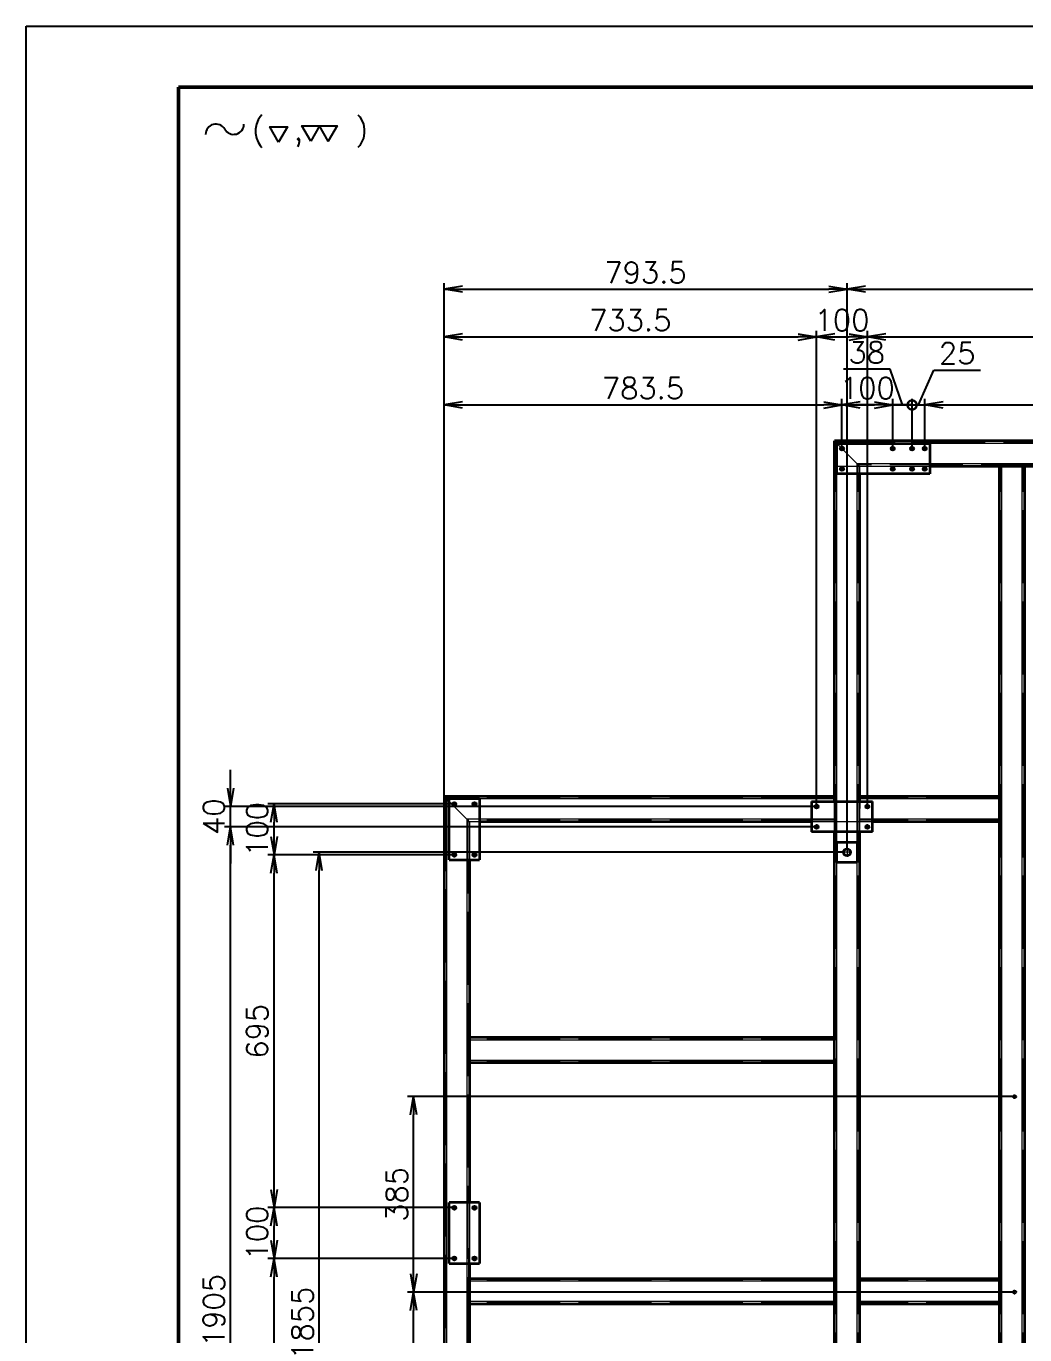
# Model space of a CAD drawing. Header units: millimetres. Extents: x -73083 to 81340, y -6859 to 6812.
# Drawn here: x -46427 to -44461, y -4388 to -1810 of the extents above; entities that cross this region are included whole.
import ezdxf

# ---------------------------------------------------------------- set-up
doc = ezdxf.new("R2010")
doc.units = ezdxf.units.MM
for name, pattern in [('AM_ISO02W050', [7.5, 6, -1.5]), ('AM_ISO08W050', [18, 12, -1.5, 3, -1.5]), ('DASHDOT', [18.5, 12, -3, 0.5, -3]), ('DASHED', [15, 12, -3])]:
    doc.linetypes.add(name, pattern=pattern)
doc.layers.add('A3', color=7, linetype='Continuous', plot=False)
for name, color, linetype, lineweight in [('AM_7', 2, 'AM_ISO08W050', 25), ('AM_HID', 1, 'AM_ISO02W050', 25), ('AM_VIS', 7, 'Continuous', 50)]:
    doc.layers.add(name, color=color, linetype=linetype, lineweight=lineweight)
doc.layers.add('title_frame', color=7, linetype='Continuous')
doc.layers.add('word_dim', color=253, linetype='Continuous')
doc.styles.get("Standard").update_dxf_attribs({"font": 'romans.shx', "bigfont": 'bigfont.shx'})
doc.dimstyles.new('STANDARD1-12', dxfattribs={"dimscale": 12, "dimtxt": 3.5, "dimasz": 3, "dimexe": 1, "dimexo": 0, "dimgap": 1, "dimtad": 3, "dimdec": 1, "dimdsep": 46, "dimtxsty": 'Standard', "dimblk1": 'OPEN', "dimblk2": 'OPEN', "dimsah": 1, "dimcen": 0, "dimclrd": 256, "dimclre": 256, "dimclrt": 3, "dimadec": 0, "dimazin": 0, "dimtfac": 1, "dimtdec": 1, "dimtmove": 0, "dimatfit": 3, "dimldrblk": 'OPEN', "dimfxl": 0, "dimtolj": 1, "dimtzin": 0, "dimarcsym": 0})

# ---------------------------------------------------------------- blocks, each defined once
blk = doc.blocks.new('_Open')
at = {"color": 0, "lineweight": -2}
for p, q in [((-1, 0.167), (0, 0)), ((-1, -0.167), (0, 0)), ((0, 0), (-1, 0))]:
    blk.add_line(p, q, dxfattribs=at)
blk = doc.blocks.new('*D410')
at = {"layer": 'DEFPOINTS', "color": 0, "ltscale": 2}
for p in [(-45939.3, -4237.1), (-45588.8, -4237.1), (-45588.8, -5147.1)]:
    blk.add_point(p, dxfattribs=at)
at = {"layer": 'word_dim', "lineweight": -2, "ltscale": 2}
for p, q in [((-45588.8, -4237.1), (-45951.3, -4237.1)), ((-45939.3, -5111.1), (-45939.3, -4273.1)), ((-45588.8, -5147.1), (-45951.3, -5147.1))]:
    blk.add_line(p, q, dxfattribs=at)
at = {"layer": 'word_dim', "lineweight": -2, "ltscale": 2, "xscale": 36, "yscale": 36, "zscale": 36}
for p, rotation in [((-45939.3, -4237.1), 90), ((-45939.3, -5147.1), 270)]:
    blk.add_blockref('_Open', p, dxfattribs=dict(at, rotation=rotation))
at = {"layer": 'word_dim', "color": 3, "ltscale": 2, "insert": (-45972.3, -4692.1), "char_height": 42, "attachment_point": 5, "rotation": 90}
blk.add_mtext('\\A1;910', dxfattribs=at)
blk = doc.blocks.new('*D411')
at = {"layer": 'DEFPOINTS', "color": 0, "ltscale": 2}
for p in [(-45939.3, -4137.1), (-45588.5, -4137.1), (-45588.8, -4237.1)]:
    blk.add_point(p, dxfattribs=at)
at = {"layer": 'word_dim', "lineweight": -2, "ltscale": 2}
for p, q in [((-45588.5, -4137.1), (-45951.3, -4137.1)), ((-45939.3, -4201.1), (-45939.3, -4173.1)), ((-45588.8, -4237.1), (-45951.3, -4237.1))]:
    blk.add_line(p, q, dxfattribs=at)
at = {"layer": 'word_dim', "lineweight": -2, "ltscale": 2, "xscale": 36, "yscale": 36, "zscale": 36}
for p, rotation in [((-45939.3, -4137.1), 90), ((-45939.3, -4237.1), 270)]:
    blk.add_blockref('_Open', p, dxfattribs=dict(at, rotation=rotation))
at = {"layer": 'word_dim', "color": 3, "ltscale": 2, "insert": (-45972.3, -4187.1), "char_height": 42, "attachment_point": 5, "rotation": 90}
blk.add_mtext('\\A1;100', dxfattribs=at)
blk = doc.blocks.new('*D412')
at = {"layer": 'DEFPOINTS', "color": 0, "ltscale": 2}
for p in [(-45939.3, -3442.1), (-45588.8, -3442.1), (-45588.8, -4137.1)]:
    blk.add_point(p, dxfattribs=at)
at = {"layer": 'word_dim', "lineweight": -2, "ltscale": 2}
for p, q in [((-45588.8, -3442.1), (-45951.3, -3442.1)), ((-45939.3, -4101.1), (-45939.3, -3478.1)), ((-45588.8, -4137.1), (-45951.3, -4137.1))]:
    blk.add_line(p, q, dxfattribs=at)
at = {"layer": 'word_dim', "lineweight": -2, "ltscale": 2, "xscale": 36, "yscale": 36, "zscale": 36}
for p, rotation in [((-45939.3, -3442.1), 90), ((-45939.3, -4137.1), 270)]:
    blk.add_blockref('_Open', p, dxfattribs=dict(at, rotation=rotation))
at = {"layer": 'word_dim', "color": 3, "ltscale": 2, "insert": (-45972.3, -3789.6), "char_height": 42, "attachment_point": 5, "rotation": 90}
blk.add_mtext('\\A1;695', dxfattribs=at)
blk = doc.blocks.new('*D413')
at = {"layer": 'DEFPOINTS', "color": 0, "ltscale": 2}
for p in [(-45939.3, -3342.1), (-45588.8, -3342.1), (-45588.8, -3442.1)]:
    blk.add_point(p, dxfattribs=at)
at = {"layer": 'word_dim', "lineweight": -2, "ltscale": 2}
for p, q in [((-45588.8, -3342.1), (-45951.3, -3342.1)), ((-45939.3, -3406.1), (-45939.3, -3378.1)), ((-45588.8, -3442.1), (-45951.3, -3442.1))]:
    blk.add_line(p, q, dxfattribs=at)
at = {"layer": 'word_dim', "lineweight": -2, "ltscale": 2, "xscale": 36, "yscale": 36, "zscale": 36}
for p, rotation in [((-45939.3, -3342.1), 90), ((-45939.3, -3442.1), 270)]:
    blk.add_blockref('_Open', p, dxfattribs=dict(at, rotation=rotation))
at = {"layer": 'word_dim', "color": 3, "ltscale": 2, "insert": (-45972.3, -3392.1), "char_height": 42, "attachment_point": 5, "rotation": 90}
blk.add_mtext('\\A1;100', dxfattribs=at)
blk = doc.blocks.new('*D414')
at = {"layer": 'DEFPOINTS', "color": 0, "ltscale": 2}
for p in [(-46024.8, -3387.1), (-44875.3, -3387.1), (-45604.5, -5292.1)]:
    blk.add_point(p, dxfattribs=at)
at = {"layer": 'word_dim', "lineweight": -2, "ltscale": 2}
for p, q in [((-44875.3, -3387.1), (-46036.8, -3387.1)), ((-46024.8, -5256.1), (-46024.8, -3423.1)), ((-45604.5, -5292.1), (-46036.8, -5292.1))]:
    blk.add_line(p, q, dxfattribs=at)
at = {"layer": 'word_dim', "lineweight": -2, "ltscale": 2, "xscale": 36, "yscale": 36, "zscale": 36}
for p, rotation in [((-46024.8, -3387.1), 90), ((-46024.8, -5292.1), 270)]:
    blk.add_blockref('_Open', p, dxfattribs=dict(at, rotation=rotation))
at = {"layer": 'word_dim', "color": 3, "ltscale": 2, "insert": (-46057.8, -4339.6), "char_height": 42, "attachment_point": 5, "rotation": 90}
blk.add_mtext('\\A1;1905', dxfattribs=at)
blk = doc.blocks.new('*D415')
at = {"layer": 'DEFPOINTS', "color": 0, "ltscale": 2}
for p in [(-46024.8, -3347.1), (-44875.3, -3347.1), (-44875.3, -3387.1)]:
    blk.add_point(p, dxfattribs=at)
at = {"layer": 'word_dim', "lineweight": -2, "ltscale": 2}
for p, q in [((-46024.8, -3311.1), (-46024.8, -3275.1)), ((-44875.3, -3347.1), (-46036.8, -3347.1)), ((-46024.8, -3387.1), (-46024.8, -3347.1)), ((-44875.3, -3387.1), (-46036.8, -3387.1)), ((-46024.8, -3423.1), (-46024.8, -3459.1))]:
    blk.add_line(p, q, dxfattribs=at)
at = {"layer": 'word_dim', "lineweight": -2, "ltscale": 2, "xscale": 36, "yscale": 36, "zscale": 36}
for p, rotation in [((-46024.8, -3347.1), 270), ((-46024.8, -3387.1), 90)]:
    blk.add_blockref('_Open', p, dxfattribs=dict(at, rotation=rotation))
at = {"layer": 'word_dim', "color": 3, "ltscale": 2, "insert": (-46057.8, -3367.1), "char_height": 42, "attachment_point": 5, "rotation": 90}
blk.add_mtext('\\A1;40', dxfattribs=at)
blk = doc.blocks.new('*D416')
at = {"layer": 'DEFPOINTS', "color": 0, "ltscale": 2}
for p in [(-44871, -2422.3), (-45604.5, -3327.2), (-44871, -3342.9)]:
    blk.add_point(p, dxfattribs=at)
at = {"layer": 'word_dim', "lineweight": -2, "ltscale": 2}
for p, q in [((-45604.5, -3327.2), (-45604.5, -2410.3)), ((-45568.5, -2422.3), (-44907, -2422.3)), ((-44871, -3342.9), (-44871, -2410.3))]:
    blk.add_line(p, q, dxfattribs=at)
at = {"layer": 'word_dim', "lineweight": -2, "ltscale": 2, "xscale": 36, "yscale": 36, "zscale": 36, "rotation": 180}
blk.add_blockref('_Open', (-45604.5, -2422.3), dxfattribs=at)
at = {"layer": 'word_dim', "lineweight": -2, "ltscale": 2, "xscale": 36, "yscale": 36, "zscale": 36}
blk.add_blockref('_Open', (-44871, -2422.3), dxfattribs=at)
at = {"layer": 'word_dim', "color": 3, "ltscale": 2, "insert": (-45237.8, -2389.3), "char_height": 42, "attachment_point": 5}
blk.add_mtext('\\A1;733.5', dxfattribs=at)
blk = doc.blocks.new('*D417')
at = {"layer": 'DEFPOINTS', "color": 0, "ltscale": 2}
for p in [(-44771, -2422.3), (-44871, -3342.9), (-44771, -3342.9)]:
    blk.add_point(p, dxfattribs=at)
at = {"layer": 'word_dim', "lineweight": -2, "ltscale": 2}
for p, q in [((-44871, -3342.9), (-44871, -2410.3)), ((-44835, -2422.3), (-44807, -2422.3)), ((-44771, -3342.9), (-44771, -2410.3))]:
    blk.add_line(p, q, dxfattribs=at)
at = {"layer": 'word_dim', "lineweight": -2, "ltscale": 2, "xscale": 36, "yscale": 36, "zscale": 36, "rotation": 180}
blk.add_blockref('_Open', (-44871, -2422.3), dxfattribs=at)
at = {"layer": 'word_dim', "lineweight": -2, "ltscale": 2, "xscale": 36, "yscale": 36, "zscale": 36}
blk.add_blockref('_Open', (-44771, -2422.3), dxfattribs=at)
at = {"layer": 'word_dim', "color": 3, "ltscale": 2, "insert": (-44821, -2389.3), "char_height": 42, "attachment_point": 5}
blk.add_mtext('\\A1;100', dxfattribs=at)
blk = doc.blocks.new('*D418')
at = {"layer": 'DEFPOINTS', "color": 0, "ltscale": 2}
for p in [(-42441, -2422.3), (-44771, -3342.9), (-42441, -3342.8)]:
    blk.add_point(p, dxfattribs=at)
at = {"layer": 'word_dim', "lineweight": -2, "ltscale": 2}
for p, q in [((-44771, -3342.9), (-44771, -2410.3)), ((-44735, -2422.3), (-42477, -2422.3)), ((-42441, -3342.8), (-42441, -2410.3))]:
    blk.add_line(p, q, dxfattribs=at)
at = {"layer": 'word_dim', "lineweight": -2, "ltscale": 2, "xscale": 36, "yscale": 36, "zscale": 36, "rotation": 180}
blk.add_blockref('_Open', (-44771, -2422.3), dxfattribs=at)
at = {"layer": 'word_dim', "lineweight": -2, "ltscale": 2, "xscale": 36, "yscale": 36, "zscale": 36}
blk.add_blockref('_Open', (-42441, -2422.3), dxfattribs=at)
at = {"layer": 'word_dim', "color": 3, "ltscale": 2, "insert": (-43606, -2389.3), "char_height": 42, "attachment_point": 5}
blk.add_mtext('\\A1;2330', dxfattribs=at)
blk = doc.blocks.new('*D420')
at = {"layer": 'DEFPOINTS', "color": 0, "ltscale": 2}
for p in [(-44821, -2556.3), (-44821, -2637.9), (-45604.5, -3327.2)]:
    blk.add_point(p, dxfattribs=at)
at = {"layer": 'word_dim', "lineweight": -2, "ltscale": 2}
for p, q in [((-45604.5, -3327.2), (-45604.5, -2544.3)), ((-44821, -2637.9), (-44821, -2544.3)), ((-45568.5, -2556.3), (-44857, -2556.3))]:
    blk.add_line(p, q, dxfattribs=at)
at = {"layer": 'word_dim', "lineweight": -2, "ltscale": 2, "xscale": 36, "yscale": 36, "zscale": 36, "rotation": 180}
blk.add_blockref('_Open', (-45604.5, -2556.3), dxfattribs=at)
at = {"layer": 'word_dim', "lineweight": -2, "ltscale": 2, "xscale": 36, "yscale": 36, "zscale": 36}
blk.add_blockref('_Open', (-44821, -2556.3), dxfattribs=at)
at = {"layer": 'word_dim', "color": 3, "ltscale": 2, "insert": (-45212.8, -2523.3), "char_height": 42, "attachment_point": 5}
blk.add_mtext('\\A1;783.5', dxfattribs=at)
blk = doc.blocks.new('*D421')
at = {"layer": 'DEFPOINTS', "color": 0, "ltscale": 2}
for p in [(-44721, -2556.3), (-44821, -2637.9), (-44721, -2637.9)]:
    blk.add_point(p, dxfattribs=at)
at = {"layer": 'word_dim', "lineweight": -2, "ltscale": 2}
for p, q in [((-44821, -2637.9), (-44821, -2544.3)), ((-44721, -2637.9), (-44721, -2544.3)), ((-44785, -2556.3), (-44757, -2556.3))]:
    blk.add_line(p, q, dxfattribs=at)
at = {"layer": 'word_dim', "lineweight": -2, "ltscale": 2, "xscale": 36, "yscale": 36, "zscale": 36, "rotation": 180}
blk.add_blockref('_Open', (-44821, -2556.3), dxfattribs=at)
at = {"layer": 'word_dim', "lineweight": -2, "ltscale": 2, "xscale": 36, "yscale": 36, "zscale": 36}
blk.add_blockref('_Open', (-44721, -2556.3), dxfattribs=at)
at = {"layer": 'word_dim', "color": 3, "ltscale": 2, "insert": (-44771, -2523.3), "char_height": 42, "attachment_point": 5}
blk.add_mtext('\\A1;100', dxfattribs=at)
blk = doc.blocks.new('_DotSmall')
at = {"color": 0, "linetype": 'ByBlock', "const_width": 0.5}
blk.add_lwpolyline([(-0.0625, 0, 1), (0.0625, 0, 1)], format="xyb", close=True, dxfattribs=at)
blk = doc.blocks.new('*D422')
at = {"layer": 'DEFPOINTS', "color": 0, "ltscale": 2}
for p in [(-44683, -2556.3), (-44721, -2637.9), (-44683, -2637.9)]:
    blk.add_point(p, dxfattribs=at)
at = {"layer": 'word_dim', "lineweight": -2, "ltscale": 2}
for p, q in [((-44726.3, -2486), (-44818.3, -2486)), ((-44702, -2556.3), (-44726.3, -2486)), ((-44721, -2637.9), (-44721, -2544.3)), ((-44683, -2637.9), (-44683, -2544.3)), ((-44757, -2556.3), (-44793, -2556.3)), ((-44721, -2556.3), (-44683, -2556.3)), ((-44721, -2556.3), (-44683, -2556.3)), ((-44683, -2556.3), (-44647, -2556.3))]:
    blk.add_line(p, q, dxfattribs=at)
at = {"layer": 'word_dim', "lineweight": -2, "ltscale": 2, "xscale": 36, "yscale": 36, "zscale": 36}
blk.add_blockref('_Open', (-44721, -2556.3), dxfattribs=at)
at = {"layer": 'word_dim', "lineweight": -2, "ltscale": 2, "xscale": 36, "yscale": 36, "zscale": 36, "rotation": 180}
blk.add_blockref('_DotSmall', (-44683, -2556.3), dxfattribs=at)
at = {"layer": 'word_dim', "color": 3, "ltscale": 2, "insert": (-44772.3, -2453), "char_height": 42, "attachment_point": 5}
blk.add_mtext('\\A1;38', dxfattribs=at)
blk = doc.blocks.new('*D423')
at = {"layer": 'DEFPOINTS', "color": 0, "ltscale": 2}
for p in [(-44658, -2556.3), (-44683, -2637.9), (-44658, -2637.9)]:
    blk.add_point(p, dxfattribs=at)
at = {"layer": 'word_dim', "lineweight": -2, "ltscale": 2}
for p, q in [((-44670.5, -2556.3), (-44640.1, -2487.5)), ((-44640.1, -2487.5), (-44548.1, -2487.5)), ((-44683, -2637.9), (-44683, -2544.3)), ((-44658, -2637.9), (-44658, -2544.3)), ((-44683, -2556.3), (-44719, -2556.3)), ((-44683, -2556.3), (-44658, -2556.3)), ((-44683, -2556.3), (-44658, -2556.3)), ((-44622, -2556.3), (-44586, -2556.3))]:
    blk.add_line(p, q, dxfattribs=at)
at = {"layer": 'word_dim', "lineweight": -2, "ltscale": 2, "xscale": 36, "yscale": 36, "zscale": 36}
blk.add_blockref('_DotSmall', (-44683, -2556.3), dxfattribs=at)
at = {"layer": 'word_dim', "lineweight": -2, "ltscale": 2, "xscale": 36, "yscale": 36, "zscale": 36, "rotation": 180}
blk.add_blockref('_Open', (-44658, -2556.3), dxfattribs=at)
at = {"layer": 'word_dim', "color": 3, "ltscale": 2, "insert": (-44594.1, -2454.5), "char_height": 42, "attachment_point": 5}
blk.add_mtext('\\A1;25', dxfattribs=at)
blk = doc.blocks.new('*D424')
at = {"layer": 'DEFPOINTS', "color": 0, "ltscale": 2}
for p in [(-44078, -2556.3), (-44658, -2637.9), (-44078, -2637.8)]:
    blk.add_point(p, dxfattribs=at)
at = {"layer": 'word_dim', "lineweight": -2, "ltscale": 2}
for p, q in [((-44658, -2637.9), (-44658, -2544.3)), ((-44078, -2637.8), (-44078, -2544.3)), ((-44622, -2556.3), (-44114, -2556.3))]:
    blk.add_line(p, q, dxfattribs=at)
at = {"layer": 'word_dim', "lineweight": -2, "ltscale": 2, "xscale": 36, "yscale": 36, "zscale": 36, "rotation": 180}
blk.add_blockref('_Open', (-44658, -2556.3), dxfattribs=at)
at = {"layer": 'word_dim', "lineweight": -2, "ltscale": 2, "xscale": 36, "yscale": 36, "zscale": 36}
blk.add_blockref('_Open', (-44078, -2556.3), dxfattribs=at)
at = {"layer": 'word_dim', "color": 3, "ltscale": 2, "insert": (-44368, -2523.3), "char_height": 42, "attachment_point": 5}
blk.add_mtext('\\A1;580', dxfattribs=at)
blk = doc.blocks.new('*D808')
at = {"layer": 'DEFPOINTS', "color": 0, "linetype": 'Continuous', "ltscale": 2}
for p in [(-45850.2, -3437.1), (-44820, -3437.1), (-45604.5, -5292.1)]:
    blk.add_point(p, dxfattribs=at)
at = {"layer": 'word_dim', "linetype": 'Continuous', "lineweight": -2, "ltscale": 2}
for p, q in [((-44820, -3437.1), (-45862.2, -3437.1)), ((-45850.2, -5256.1), (-45850.2, -3473.1)), ((-45604.5, -5292.1), (-45862.2, -5292.1))]:
    blk.add_line(p, q, dxfattribs=at)
at = {"layer": 'word_dim', "linetype": 'Continuous', "lineweight": -2, "ltscale": 2, "xscale": 36, "yscale": 36, "zscale": 36}
for p, rotation in [((-45850.2, -3437.1), 90), ((-45850.2, -5292.1), 270)]:
    blk.add_blockref('_Open', p, dxfattribs=dict(at, rotation=rotation))
at = {"layer": 'word_dim', "color": 3, "linetype": 'Continuous', "ltscale": 2, "insert": (-45883.2, -4364.6), "char_height": 42, "attachment_point": 5, "rotation": 90}
blk.add_mtext('\\A1;1855', dxfattribs=at)
blk = doc.blocks.new('*D809')
at = {"layer": 'DEFPOINTS', "color": 0, "linetype": 'Continuous', "ltscale": 2}
for p in [(-44811, -2328.1), (-45604.5, -3327.2), (-44811, -3428.2)]:
    blk.add_point(p, dxfattribs=at)
at = {"layer": 'word_dim', "linetype": 'Continuous', "lineweight": -2, "ltscale": 2}
for p, q in [((-45604.5, -3327.2), (-45604.5, -2316.1)), ((-44811, -3428.2), (-44811, -2316.1)), ((-45568.5, -2328.1), (-44847, -2328.1))]:
    blk.add_line(p, q, dxfattribs=at)
at = {"layer": 'word_dim', "linetype": 'Continuous', "lineweight": -2, "ltscale": 2, "xscale": 36, "yscale": 36, "zscale": 36, "rotation": 180}
blk.add_blockref('_Open', (-45604.5, -2328.1), dxfattribs=at)
at = {"layer": 'word_dim', "linetype": 'Continuous', "lineweight": -2, "ltscale": 2, "xscale": 36, "yscale": 36, "zscale": 36}
blk.add_blockref('_Open', (-44811, -2328.1), dxfattribs=at)
at = {"layer": 'word_dim', "color": 3, "linetype": 'Continuous', "ltscale": 2, "insert": (-45207.8, -2295.1), "char_height": 42, "attachment_point": 5}
blk.add_mtext('\\A1;793.5', dxfattribs=at)
blk = doc.blocks.new('*D810')
at = {"layer": 'DEFPOINTS', "color": 0, "linetype": 'Continuous', "ltscale": 2}
for p in [(-42401, -2328.1), (-44811, -3428.2), (-42401, -3428.2)]:
    blk.add_point(p, dxfattribs=at)
at = {"layer": 'word_dim', "linetype": 'Continuous', "lineweight": -2, "ltscale": 2}
for p, q in [((-44811, -3428.2), (-44811, -2316.1)), ((-42401, -3428.2), (-42401, -2316.1)), ((-44775, -2328.1), (-42437, -2328.1))]:
    blk.add_line(p, q, dxfattribs=at)
at = {"layer": 'word_dim', "linetype": 'Continuous', "lineweight": -2, "ltscale": 2, "xscale": 36, "yscale": 36, "zscale": 36, "rotation": 180}
blk.add_blockref('_Open', (-44811, -2328.1), dxfattribs=at)
at = {"layer": 'word_dim', "linetype": 'Continuous', "lineweight": -2, "ltscale": 2, "xscale": 36, "yscale": 36, "zscale": 36}
blk.add_blockref('_Open', (-42401, -2328.1), dxfattribs=at)
at = {"layer": 'word_dim', "color": 3, "linetype": 'Continuous', "ltscale": 2, "insert": (-43606, -2295.1), "char_height": 42, "attachment_point": 5}
blk.add_mtext('\\A1;2410', dxfattribs=at)
blk = doc.blocks.new('shiage0')
at = {"layer": 'word_dim', "color": 3, "linetype": 'Continuous'}
for centre, start, end in [((1.69, 0), 30, 180), ((4.61, 1.69), 210, 0)]:
    blk.add_arc(centre, 1.69, start, end, dxfattribs=at)
blk = doc.blocks.new('11')
at = {"layer": 'title_frame', "color": 3, "linetype": 'Continuous'}
for points in [[(15.1, 3.38), (13.66, 5.88), (16.55, 5.88)], [(20.38, 3.57), (18.93, 6.07), (24.71, 6.07), (23.27, 3.57), (21.82, 6.07)]]:
    blk.add_lwpolyline(points, close=True, dxfattribs=at)
blk.add_blockref('shiage0', (3.13, 4.67), dxfattribs=at)
blk.add_text('(  ,   )', height=3.5, dxfattribs=at).set_placement((10.71, 3.7))
blk = doc.blocks.new('*D1101')
at = {"layer": 'DEFPOINTS', "color": 0, "linetype": 'Continuous', "ltscale": 2}
for p in [(-45664.4, -4303.4), (-44484.2, -4303.4), (-44484.2, -4688.4)]:
    blk.add_point(p, dxfattribs=at)
at = {"layer": 'word_dim', "lineweight": -2, "ltscale": 2}
for p, q in [((-44484.2, -4303.4), (-45676.4, -4303.4)), ((-45664.4, -4652.4), (-45664.4, -4339.4)), ((-44484.2, -4688.4), (-45676.4, -4688.4))]:
    blk.add_line(p, q, dxfattribs=at)
at = {"layer": 'word_dim', "linetype": 'Continuous', "lineweight": -2, "ltscale": 2, "xscale": 36, "yscale": 36, "zscale": 36}
for p, rotation in [((-45664.4, -4303.4), 90), ((-45664.4, -4688.4), 270)]:
    blk.add_blockref('_Open', p, dxfattribs=dict(at, rotation=rotation))
at = {"layer": 'word_dim', "color": 3, "linetype": 'Continuous', "ltscale": 2, "insert": (-45697.4, -4495.9), "char_height": 42, "attachment_point": 5, "rotation": 90}
blk.add_mtext('\\A1;385', dxfattribs=at)
blk = doc.blocks.new('*D1102')
at = {"layer": 'DEFPOINTS', "color": 0, "linetype": 'Continuous', "ltscale": 2}
for p in [(-45664.4, -3918.4), (-44484.2, -3918.4), (-44484.2, -4303.4)]:
    blk.add_point(p, dxfattribs=at)
at = {"layer": 'word_dim', "lineweight": -2, "ltscale": 2}
for p, q in [((-44484.2, -3918.4), (-45676.4, -3918.4)), ((-45664.4, -4267.4), (-45664.4, -3954.4)), ((-44484.2, -4303.4), (-45676.4, -4303.4))]:
    blk.add_line(p, q, dxfattribs=at)
at = {"layer": 'word_dim', "linetype": 'Continuous', "lineweight": -2, "ltscale": 2, "xscale": 36, "yscale": 36, "zscale": 36}
for p, rotation in [((-45664.4, -3918.4), 90), ((-45664.4, -4303.4), 270)]:
    blk.add_blockref('_Open', p, dxfattribs=dict(at, rotation=rotation))
at = {"layer": 'word_dim', "color": 3, "linetype": 'Continuous', "ltscale": 2, "insert": (-45697.4, -4110.9), "char_height": 42, "attachment_point": 5, "rotation": 90}
blk.add_mtext('\\A1;385', dxfattribs=at)

msp = doc.modelspace()

# ---------------------------------------------------------------- linework, layer by layer
at = {"layer": 'A3', "linetype": 'Continuous'}
msp.add_lwpolyline([(-46427.25835, -1810.23226), (-39299.25835, -1810.23226), (-39299.25835, -6850.23226), (-46427.25835, -6850.23226)], close=True, dxfattribs=at)
at = {"layer": 'AM_7', "linetype": 'DASHDOT', "lineweight": 13, "ltscale": 12}
for p, q in [((-44816.69015, -2642.16293), (-44825.33126, -2642.16293)), ((-44821.0107, -2637.84237), (-44821.0107, -2646.48348)), ((-44716.69015, -2642.16268), (-44725.33126, -2642.16268)), ((-44678.69015, -2642.16256), (-44687.33126, -2642.16256)), ((-44683.0107, -2637.842), (-44683.0107, -2646.48312)), ((-44653.69015, -2642.16256), (-44662.33126, -2642.16256)), ((-44658.0107, -2637.842), (-44658.0107, -2646.483)), ((-44821.01058, -2677.84237), (-44821.01058, -2686.48348)), ((-44721.01058, -2677.84213), (-44721.01058, -2686.48324)), ((-44683.01058, -2677.842), (-44683.01058, -2686.48312)), ((-44658.01058, -2677.842), (-44658.01058, -2686.483)), ((-44816.69003, -2682.16293), (-44825.33114, -2682.16293)), ((-44716.69003, -2682.16268), (-44725.33114, -2682.16268)), ((-44678.69003, -2682.16256), (-44687.33114, -2682.16256)), ((-44653.69003, -2682.16256), (-44662.33114, -2682.16256)), ((-45580.20736, -3342.16354), (-45588.84847, -3342.16354)), ((-45584.52792, -3337.84298), (-45584.52792, -3346.48409)), ((-45540.20736, -3342.16329), (-45548.84847, -3342.16329)), ((-45544.52792, -3337.84274), (-45544.52792, -3346.48385)), ((-44866.70834, -3347.15914), (-44875.34945, -3347.15914)), ((-44871.02889, -3342.83859), (-44871.02889, -3351.4797)), ((-44766.70834, -3347.15841), (-44775.34945, -3347.15841)), ((-44771.02889, -3342.83785), (-44771.02889, -3351.47897)), ((-44866.70809, -3387.15908), (-44875.34921, -3387.15908)), ((-44871.02865, -3382.83853), (-44871.02865, -3391.47964)), ((-44766.70809, -3387.15835), (-44775.34921, -3387.15835)), ((-44771.02865, -3382.83785), (-44771.02865, -3391.47891)), ((-45580.20663, -3442.16354), (-45588.84774, -3442.16354)), ((-45584.52718, -3437.84298), (-45584.52718, -3446.48409)), ((-45540.20663, -3442.16329), (-45548.84774, -3442.16329)), ((-45544.52718, -3437.84274), (-45544.52718, -3446.48379)), ((-44802.04342, -3437.15865), (-44820.02889, -3437.15865)), ((-44811.0361, -3428.16592), (-44811.0361, -3446.15139)), ((-45580.20199, -4137.16354), (-45588.8431, -4137.16354)), ((-45584.52255, -4132.84298), (-45584.52255, -4141.48409)), ((-45540.20199, -4137.16329), (-45548.8431, -4137.16329)), ((-45544.52255, -4132.84274), (-45544.52255, -4141.48385)), ((-45580.20126, -4237.16354), (-45588.84237, -4237.16354)), ((-45584.52181, -4232.84298), (-45584.52181, -4241.48409)), ((-45540.20126, -4237.16329), (-45548.84237, -4237.16329)), ((-45544.52181, -4232.84274), (-45544.52181, -4241.48385))]:
    msp.add_line(p, q, dxfattribs=at)
at = {"layer": 'AM_7', "linetype": 'DASHDOT', "lineweight": 13, "ltscale": 0.159802}
for p, q in [((-44481.0267, -3915.22982), (-44481.0267, -3921.62191)), ((-44477.83065, -3918.42587), (-44484.22274, -3918.42587)), ((-44477.82955, -4303.42587), (-44484.22164, -4303.42587)), ((-44481.0256, -4300.22982), (-44481.0256, -4306.62191))]:
    msp.add_line(p, q, dxfattribs=at)
at = {"layer": 'AM_HID', "linetype": 'DASHED', "lineweight": 13, "ltscale": 12}
for p, q in [((-44836.01766, -2627.16305), (-44836.01742, -2677.14742)), ((-42379.03085, -2630.15609), (-44833.03109, -2630.16305)), ((-44833.02364, -5247.16293), (-44833.03109, -2630.16305)), ((-42381.03109, -2632.15609), (-44831.03133, -2632.16305)), ((-44831.02389, -5247.16293), (-44831.03133, -2632.16305)), ((-44823.37093, -2639.82308), (-44831.0107, -2632.18331)), ((-44823.37093, -2639.82308), (-44831.0107, -2632.18331)), ((-44791.03085, -2672.1628), (-44818.67074, -2644.52316)), ((-44791.03085, -2672.1628), (-44818.67074, -2644.52316)), ((-44716.01742, -2677.14694), (-44836.01742, -2677.14742)), ((-42421.03097, -2672.15621), (-44791.03121, -2672.1628)), ((-44791.02389, -5247.16293), (-44791.03121, -2672.1628)), ((-44648.01058, -2672.16244), (-44791.03085, -2672.1628)), ((-44786.03097, -2677.1628), (-44791.03085, -2672.1628)), ((-44791.03085, -2692.16293), (-44791.03085, -2672.1628)), ((-44791.03085, -2672.1628), (-44786.03097, -2677.1628)), ((-42423.03072, -2674.15621), (-44789.03085, -2674.1628)), ((-44789.02364, -5247.16293), (-44789.03085, -2674.1628)), ((-44648.01058, -2677.16244), (-44786.03097, -2677.1628)), ((-44786.03085, -2692.1628), (-44786.03097, -2677.1628)), ((-44508.02364, -5247.16195), (-44508.03085, -2677.16207)), ((-44506.02389, -5247.16195), (-44506.03121, -2677.16207)), ((-44466.02389, -5247.16195), (-44466.03121, -2677.16195)), ((-44464.02364, -5247.16195), (-44464.03085, -2677.16195)), ((-44786.04989, -3207.13827), (-44786.04977, -3377.13827)), ((-45601.52816, -3330.16427), (-45601.51473, -5289.16879)), ((-44836.0256, -3330.1589), (-45601.52572, -3330.16415)), ((-45599.5284, -3332.16427), (-45599.51498, -5287.16879)), ((-44836.02596, -3332.1589), (-45599.52596, -3332.16415)), ((-45534.52792, -3332.16366), (-45594.52792, -3332.16415)), ((-45559.52523, -3372.16384), (-45594.52792, -3337.16183)), ((-45559.52767, -3372.16396), (-45594.52792, -3337.16427)), ((-44836.02889, -3397.15884), (-44836.02914, -3327.1589)), ((-44836.02535, -3372.15884), (-44836.0256, -3337.1589)), ((-44831.02889, -3397.15878), (-44831.02902, -3337.15878)), ((-44791.02889, -3397.15853), (-44791.02902, -3337.15853)), ((-44786.02889, -3397.15847), (-44786.02902, -3337.15853)), ((-44511.02731, -3332.15621), (-44786.02731, -3332.15817)), ((-44511.02694, -3330.15621), (-44786.02694, -3330.15817)), ((-44786.0267, -3372.15811), (-44786.02694, -3337.15853)), ((-44511.02889, -3377.15627), (-44511.02914, -3327.15621)), ((-45559.52792, -3372.16396), (-45559.51547, -5247.16854)), ((-45559.52767, -3372.16396), (-45559.52718, -3452.16335)), ((-45559.52767, -3372.16396), (-45554.52767, -3377.16396)), ((-44836.02572, -3372.15884), (-45559.52572, -3372.16384)), ((-45534.52767, -3372.16372), (-45559.52523, -3372.16384)), ((-45554.52523, -3377.16384), (-45559.52523, -3372.16384)), ((-45557.52767, -3374.16396), (-45557.51522, -5245.16854)), ((-44836.02535, -3374.15884), (-45557.52523, -3374.16384)), ((-44836.02535, -3372.15884), (-44881.02865, -3372.15914)), ((-44836.02535, -3377.15884), (-44836.02535, -3372.15884)), ((-44511.02694, -3372.15627), (-44786.02694, -3372.15811)), ((-44761.02865, -3372.15792), (-44786.0267, -3372.15811)), ((-44786.0267, -3377.15811), (-44786.0267, -3372.15811)), ((-44511.0267, -3374.15627), (-44786.0267, -3374.15811)), ((-45486.05575, -3377.1423), (-45556.05575, -3377.14291)), ((-45554.52767, -3377.16396), (-45554.52718, -3452.16335)), ((-45534.52767, -3377.16372), (-45554.52523, -3377.16384)), ((-44786.04977, -3377.13827), (-44906.04977, -3377.13827)), ((-44836.02535, -3377.15884), (-44881.02865, -3377.15914)), ((-44761.02865, -3377.15792), (-44786.0267, -3377.15811)), ((-44831.02865, -3457.15878), (-44831.02877, -3417.15878)), ((-44836.02316, -3807.15884), (-45554.52328, -3807.16384)), ((-44836.02279, -3805.15884), (-45554.52279, -3805.16384)), ((-44836.02755, -3852.15884), (-44836.02779, -3802.15884)), ((-44836.02291, -3847.15884), (-45554.52279, -3847.16384)), ((-44836.02255, -3849.15884), (-45554.52255, -3849.16384)), ((-45559.52255, -4127.16342), (-45559.52181, -4247.16342)), ((-45554.52279, -4127.16342), (-45554.52181, -4247.16342)), ((-45556.05575, -4217.14315), (-45556.05477, -4337.14315)), ((-44836.02621, -4327.15756), (-44836.02645, -4277.15756)), ((-44511.02621, -4327.15548), (-44511.02645, -4277.15548)), ((-44836.01986, -4282.15756), (-45554.51986, -4282.16256)), ((-44836.01937, -4280.15756), (-45554.51937, -4280.16256)), ((-44511.0201, -4282.15548), (-44786.0201, -4282.15731)), ((-44511.01986, -4280.15548), (-44786.01986, -4280.15731)), ((-44836.01949, -4322.15756), (-45554.51962, -4322.16256)), ((-44836.01913, -4324.15756), (-45554.51913, -4324.16256)), ((-44511.01986, -4322.15548), (-44786.01986, -4322.15731)), ((-44511.01949, -4324.15548), (-44786.01949, -4324.15731))]:
    msp.add_line(p, q, dxfattribs=at)
at = {"layer": 'AM_VIS', "linetype": 'Continuous'}
for q in [(-46127.25835, -6730.23226), (-39419.25835, -1930.23226)]:
    msp.add_line((-46127.25835, -1930.23226), q, dxfattribs=at)
at = {"layer": 'AM_VIS', "lineweight": 35, "ltscale": 12}
for p, q in [((-42376.03085, -2627.15609), (-44836.03109, -2627.16305)), ((-44831.03097, -2632.16305), (-44836.03109, -2627.16305)), ((-44836.02914, -3327.1589), (-44836.03109, -2627.16305)), ((-44836.03109, -2627.16305), (-44831.03097, -2632.16305)), ((-44836.01766, -2627.14742), (-44716.01766, -2627.14694)), ((-44836.01766, -2627.14742), (-44836.01766, -2627.16305)), ((-44716.01766, -2627.16268), (-44716.01766, -2627.14694)), ((-44831.0107, -2632.18331), (-44831.03097, -2632.16305)), ((-44831.0107, -2632.18331), (-44831.03097, -2632.16305)), ((-44831.0107, -2632.16293), (-44648.0107, -2632.16244)), ((-44831.01058, -2692.16293), (-44831.0107, -2632.16293)), ((-44818.67074, -2644.52316), (-44823.37093, -2639.82308)), ((-44818.67074, -2644.52316), (-44823.37093, -2639.82308)), ((-44648.0107, -2632.16244), (-44648.01058, -2692.16244)), ((-44088.01156, -2677.16085), (-44648.01058, -2677.16244)), ((-44511.03097, -2677.16207), (-44506.03085, -2677.16207)), ((-44511.02914, -3327.15621), (-44511.03097, -2677.16207)), ((-44466.03085, -2677.16195), (-44506.03085, -2677.16207)), ((-44466.03085, -2677.16195), (-44461.03097, -2677.16195)), ((-44461.02364, -5242.15951), (-44461.03097, -2677.16195)), ((-44648.01058, -2692.16244), (-44831.01058, -2692.16293)), ((-44786.02902, -3337.15853), (-44786.03085, -2692.1628)), ((-44836.04977, -3327.13827), (-44836.04989, -3207.13827)), ((-44836.04989, -3207.13827), (-44836.02657, -3207.13827)), ((-45604.52816, -3327.16427), (-45604.51473, -5292.16879)), ((-45604.52816, -3327.16427), (-45599.52792, -3332.16427)), ((-44836.02572, -3327.1589), (-45604.52572, -3327.16415)), ((-45599.52548, -3332.16415), (-45604.52572, -3327.16415)), ((-45594.52792, -3337.16427), (-45599.52792, -3332.16427)), ((-45594.52792, -3337.16183), (-45599.52548, -3332.16415)), ((-45534.52792, -3332.16317), (-45594.52792, -3332.16354)), ((-45594.52718, -3452.1636), (-45594.52792, -3332.16354)), ((-45534.52792, -3332.16317), (-45534.52718, -3452.16317)), ((-45486.05624, -3327.1423), (-45486.05624, -3327.16342)), ((-44906.04977, -3327.15939), (-44906.04977, -3327.13827)), ((-44906.04977, -3327.13827), (-44836.04977, -3327.13827)), ((-44881.02889, -3337.15914), (-44761.02889, -3337.15829)), ((-44881.02889, -3337.15914), (-44881.02853, -3397.15914)), ((-44836.0256, -3332.1589), (-44836.02572, -3327.1589)), ((-44836.0256, -3337.1589), (-44836.0256, -3332.1589)), ((-44511.02706, -3327.15621), (-44786.02706, -3327.15817)), ((-44786.02694, -3332.15817), (-44786.02706, -3327.15817)), ((-44786.02694, -3337.15853), (-44786.02694, -3332.15817)), ((-44761.02853, -3397.15829), (-44761.02889, -3337.15829)), ((-44511.02694, -3332.15621), (-44511.02706, -3327.15621)), ((-44511.0267, -3372.15627), (-44511.02694, -3332.15621)), ((-44511.0267, -3377.15627), (-44511.0267, -3372.15627)), ((-44881.02865, -3377.15914), (-45534.52767, -3377.16372)), ((-44761.02853, -3397.15829), (-44881.02853, -3397.15914)), ((-44836.02779, -3802.15884), (-44836.02889, -3397.15884)), ((-44786.02364, -5242.16219), (-44786.02889, -3397.15847)), ((-44511.0267, -3377.15627), (-44761.02865, -3377.15792)), ((-44511.02645, -4277.15548), (-44511.02889, -3377.15627)), ((-44831.03634, -3417.15878), (-44791.03634, -3417.15853)), ((-44831.03597, -3457.15878), (-44831.03634, -3417.15878)), ((-44791.03634, -3417.15853), (-44791.03597, -3457.15853)), ((-45594.52718, -3452.1636), (-45534.52718, -3452.16317)), ((-45554.52718, -3452.16335), (-45554.52279, -4127.16342)), ((-44791.03597, -3457.15853), (-44831.03597, -3457.15878)), ((-44836.02279, -3802.15884), (-45554.52279, -3802.16384)), ((-45554.52279, -3807.16384), (-45554.52279, -3802.16384)), ((-45554.52255, -3847.16384), (-45554.52279, -3807.16384)), ((-44836.02279, -3807.15884), (-44836.02279, -3802.15884)), ((-44836.02255, -3847.15884), (-44836.02279, -3807.15884)), ((-45554.52255, -3852.16384), (-45554.52255, -3847.16384)), ((-44836.02255, -3852.15884), (-45554.52255, -3852.16384)), ((-44836.02645, -4277.15756), (-44836.02755, -3852.15884)), ((-44836.02255, -3852.15884), (-44836.02255, -3847.15884)), ((-45534.52255, -4127.16317), (-45594.52255, -4127.16366)), ((-45594.52181, -4247.16366), (-45594.52255, -4127.16366)), ((-45534.52255, -4127.16317), (-45534.52181, -4247.16317)), ((-45594.52181, -4247.16366), (-45534.52181, -4247.16317)), ((-45554.52181, -4247.16342), (-45554.51595, -5137.16781)), ((-44836.01949, -4277.15756), (-45554.51937, -4277.16256)), ((-45554.51937, -4282.16256), (-45554.51937, -4277.16256)), ((-44836.01949, -4282.15756), (-44836.01949, -4277.15756)), ((-44511.01986, -4277.15548), (-44786.01986, -4277.15731)), ((-44786.01986, -4282.15731), (-44786.01986, -4277.15731)), ((-44511.01986, -4282.15548), (-44511.01986, -4277.15548)), ((-45554.51913, -4322.16256), (-45554.51937, -4282.16256)), ((-44836.01913, -4322.15756), (-44836.01937, -4282.15756)), ((-44786.01949, -4322.15731), (-44786.01986, -4282.15731)), ((-44511.01949, -4322.15548), (-44511.01986, -4282.15548)), ((-45554.51913, -4327.16256), (-45554.51913, -4322.16256)), ((-44836.01913, -4327.15756), (-45554.51913, -4327.16256)), ((-44836.02511, -4752.15756), (-44836.02621, -4327.15756)), ((-44836.01913, -4327.15756), (-44836.01913, -4322.15756)), ((-44786.01949, -4327.15731), (-44786.01962, -4322.15731)), ((-44511.01949, -4327.15548), (-44786.01949, -4327.15731)), ((-44511.02364, -5242.16), (-44511.02621, -4327.15548)), ((-44511.01949, -4327.15548), (-44511.01962, -4322.15548))]:
    msp.add_line(p, q, dxfattribs=at)
at = {"layer": 'AM_VIS', "lineweight": 13, "ltscale": 12}
for p, q in [((-44088.01168, -2632.16085), (-44831.03097, -2632.16305)), ((-44831.02902, -3337.15878), (-44831.03097, -2632.16305)), ((-44088.01156, -2672.16085), (-44648.01058, -2672.16244)), ((-44506.02364, -5247.14559), (-44506.03085, -2677.16207)), ((-44466.02364, -5247.14559), (-44466.03085, -2677.16195)), ((-44791.02902, -3337.15853), (-44791.03085, -2692.16293)), ((-45599.52792, -3332.16427), (-45599.51473, -5287.16879)), ((-45594.52792, -3332.16415), (-45599.52548, -3332.16415)), ((-44836.0256, -3332.1589), (-45534.52792, -3332.16366)), ((-44511.02694, -3332.15621), (-44786.02694, -3332.15817)), ((-44881.02865, -3372.15914), (-45534.52767, -3372.16372)), ((-44511.0267, -3372.15627), (-44761.02865, -3372.15792)), ((-44831.02877, -3417.15878), (-44831.02889, -3397.15878)), ((-44791.02364, -5247.1495), (-44791.02889, -3397.15853)), ((-45559.52718, -3452.16335), (-45559.52255, -4127.16342)), ((-44831.02364, -5247.16293), (-44831.02865, -3457.15878)), ((-44836.02279, -3807.15884), (-45554.52279, -3807.16384)), ((-44836.02255, -3847.15884), (-45554.52255, -3847.16384)), ((-45559.52181, -4247.16342), (-45559.51571, -5137.16781)), ((-44836.01937, -4282.15756), (-45554.51937, -4282.16256)), ((-44511.01986, -4282.15548), (-44786.01986, -4282.15731)), ((-44836.01913, -4322.15756), (-45554.51913, -4322.16256)), ((-44511.01949, -4322.15548), (-44786.01949, -4322.15731))]:
    msp.add_line(p, q, dxfattribs=at)
for centre, radius in [((-44821.0107, -2642.16293), 4), ((-44721.0107, -2642.16268), 4), ((-44683.0107, -2642.16256), 4), ((-44658.0107, -2642.16256), 4), ((-44821.01058, -2682.16293), 4), ((-44721.01058, -2682.16268), 4), ((-44683.01058, -2682.16256), 4), ((-44658.01058, -2682.16256), 4), ((-45584.52792, -3342.16354), 4), ((-45544.52792, -3342.16329), 4), ((-44871.02889, -3347.15914), 4), ((-44771.02889, -3347.15841), 4), ((-44871.02865, -3387.15908), 4), ((-44771.02865, -3387.15835), 4), ((-45584.52718, -3442.16354), 4), ((-45544.52718, -3442.16329), 4), ((-44811.0361, -3437.15865), 8), ((-45584.52255, -4137.16354), 4), ((-45544.52255, -4137.16329), 4), ((-45584.52181, -4237.16354), 4), ((-45544.52181, -4237.16329), 4)]:
    msp.add_circle(centre, radius, dxfattribs=at)
at = {"layer": 'AM_VIS', "lineweight": 35, "ltscale": 12}
for centre, radius in [((-44821.0107, -2642.16293), 3.3235), ((-44721.0107, -2642.16268), 3.3235), ((-44683.0107, -2642.16256), 3.3235), ((-44658.0107, -2642.16256), 3.3235), ((-44821.01058, -2682.16293), 3.3235), ((-44721.01058, -2682.16268), 3.3235), ((-44683.01058, -2682.16256), 3.3235), ((-44658.01058, -2682.16256), 3.3235), ((-45584.52792, -3342.16354), 3.3235), ((-45544.52792, -3342.16329), 3.3235), ((-44871.02889, -3347.15914), 3.3235), ((-44771.02889, -3347.15841), 3.3235), ((-44871.02865, -3387.15908), 3.3235), ((-44771.02865, -3387.15835), 3.3235), ((-45584.52718, -3442.16354), 3.3235), ((-45544.52718, -3442.16329), 3.3235), ((-44811.0361, -3437.15865), 6.9175), ((-45584.52255, -4137.16354), 3.3235), ((-45544.52255, -4137.16329), 3.3235), ((-45584.52181, -4237.16354), 3.3235), ((-45544.52181, -4237.16329), 3.3235)]:
    msp.add_circle(centre, radius, dxfattribs=at)
at = {"layer": 'AM_VIS', "lineweight": 35}
for centre in [(-44481.0267, -3918.42587), (-44481.0256, -4303.42587)]:
    msp.add_circle(centre, 2.4585, dxfattribs=at)

# ---------------------------------------------------------------- block references
at = {"layer": 'word_dim', "color": 3, "linetype": 'Continuous', "ltscale": 5, "xscale": 12, "yscale": 12, "zscale": 12}
msp.add_blockref('11', (-46111.60299, -2079.34548), dxfattribs=at)

# ---------------------------------------------------------------- dimensions: what is measured, and where the dimension line sits
at = {"layer": 'word_dim', "linetype": 'Continuous', "ltscale": 2}
for base, p1, p2, picture, middle in [((-44811.03854, -2328.07993), (-45604.52816, -3327.18516), (-44811.03854, -3428.18693), '*D809', (-45207.78335, -2295.07993)), ((-42401.04012, -2328.07993), (-44811.03854, -3428.18693), (-42401.04012, -3428.16727), '*D810', (-43606.03933, -2295.07993))]:
    dim = msp.add_linear_dim(base=base, p1=p1, p2=p2, dimstyle='STANDARD1-12', dxfattribs=at)
    dim.commit()
    dim.dimension.update_dxf_attribs({"geometry": picture, "text_midpoint": middle})
at = {"layer": 'word_dim', "ltscale": 2}
for base, p1, p2, picture, middle in [((-44871.03133, -2422.32347), (-45604.52816, -3327.18516), (-44871.03133, -3342.85959), '*D416', (-45237.77975, -2389.32347)), ((-42441.03085, -2422.32347), (-44771.03133, -3342.85886), (-42441.03085, -3342.8397), '*D418', (-43606.03109, -2389.32347)), ((-44821.01315, -2556.33485), (-45604.52816, -3327.16427), (-44821.01315, -2637.86338), '*D420', (-45212.77065, -2523.33485)), ((-44078.01412, -2556.33485), (-44658.01315, -2637.86301), (-44078.01412, -2637.84861), '*D424', (-44368.01363, -2523.33485))]:
    dim = msp.add_linear_dim(base=base, p1=p1, p2=p2, dimstyle='STANDARD1-12', dxfattribs=at)
    dim.commit()
    dim.dimension.update_dxf_attribs({"geometry": picture, "text_midpoint": middle})
for base, p1, p2, picture, middle in [((-44771.03133, -2422.32347), (-44871.03133, -3342.85959), (-44771.03133, -3342.85886), '*D417', (-44821.03133, -2422.32347)), ((-44721.01315, -2556.33485), (-44821.01315, -2637.86338), (-44721.01315, -2637.86313), '*D421', (-44771.01315, -2556.33485))]:
    dim = msp.add_linear_dim(base=base, p1=p1, p2=p2, dimstyle='STANDARD1-12', dxfattribs=at)
    dim.commit()
    dim.dimension.update_dxf_attribs({"geometry": picture, "text_midpoint": middle, "dimtype": 160})
for base, p1, p2, override, picture, middle in [((-44683.01315, -2556.33485), (-44721.01315, -2637.86313), (-44683.01315, -2637.86301), {"dimblk2": 'DotSmall', "dimtmove": 1}, '*D422', (-44738.2873, -2485.99342)), ((-44658.01315, -2556.33485), (-44683.01315, -2637.86301), (-44658.01315, -2637.86301), {"dimblk1": 'DotSmall', "dimtmove": 1}, '*D423', (-44628.11667, -2487.5329))]:
    dim = msp.add_linear_dim(base=base, p1=p1, p2=p2, dimstyle='STANDARD1-12', override=override, dxfattribs=at)
    dim.commit()
    dim.dimension.update_dxf_attribs({"geometry": picture, "text_midpoint": middle, "dimtype": 160})
for base, p1, p2, picture, middle in [((-46024.81761, -3347.13448), (-44875.32455, -3387.13448), (-44875.32479, -3347.13448), '*D415', (-46024.81761, -3367.13448)), ((-45939.28371, -3342.13888), (-45588.82308, -3442.13888), (-45588.82308, -3342.13888), '*D413', (-45939.28371, -3392.13888)), ((-45939.28371, -4137.13888), (-45588.81771, -4237.13888), (-45588.49789, -4137.13888), '*D411', (-45939.28371, -4187.13888))]:
    dim = msp.add_linear_dim(base=base, p1=p1, p2=p2, angle=90, dimstyle='STANDARD1-12', dxfattribs=at)
    dim.commit()
    dim.dimension.update_dxf_attribs({"geometry": picture, "text_midpoint": middle, "dimtype": 160})
for base, p1, p2, picture, middle in [((-46024.81761, -3387.13448), (-45604.49007, -5292.14413), (-44875.32455, -3387.13448), '*D414', (-46057.81761, -4339.63931)), ((-45939.28371, -3442.13888), (-45588.81844, -4137.13888), (-45588.82308, -3442.13888), '*D412', (-45972.28371, -3789.63888)), ((-45939.28371, -4237.13888), (-45588.81136, -5147.1434), (-45588.81771, -4237.13888), '*D410', (-45972.28371, -4692.14114))]:
    dim = msp.add_linear_dim(base=base, p1=p1, p2=p2, angle=90, dimstyle='STANDARD1-12', dxfattribs=at)
    dim.commit()
    dim.dimension.update_dxf_attribs({"geometry": picture, "text_midpoint": middle})
at = {"layer": 'word_dim', "linetype": 'Continuous', "ltscale": 2}
dim = msp.add_linear_dim(base=(-45850.23866, -3437.134), p1=(-45604.49007, -5292.14413), p2=(-44820.00423, -3437.134), angle=90, dimstyle='STANDARD1-12', dxfattribs=at)
dim.commit()
dim.dimension.update_dxf_attribs({"geometry": '*D808', "text_midpoint": (-45883.23866, -4364.63906)})
for base, p1, p2, picture, middle in [((-45664.43645, -3918.42587), (-44484.22164, -4303.42587), (-44484.22274, -3918.42587), '*D1102', (-45697.43645, -4110.92587)), ((-45664.43645, -4303.42587), (-44484.22054, -4688.42587), (-44484.22164, -4303.42587), '*D1101', (-45697.43645, -4495.92587))]:
    dim = msp.add_linear_dim(base=base, p1=p1, p2=p2, angle=90, dimstyle='STANDARD1-12', override={"dimarcsym": 1}, dxfattribs=at)
    dim.commit()
    dim.dimension.update_dxf_attribs({"geometry": picture, "text_midpoint": middle})

doc.saveas('drawing.dxf')
